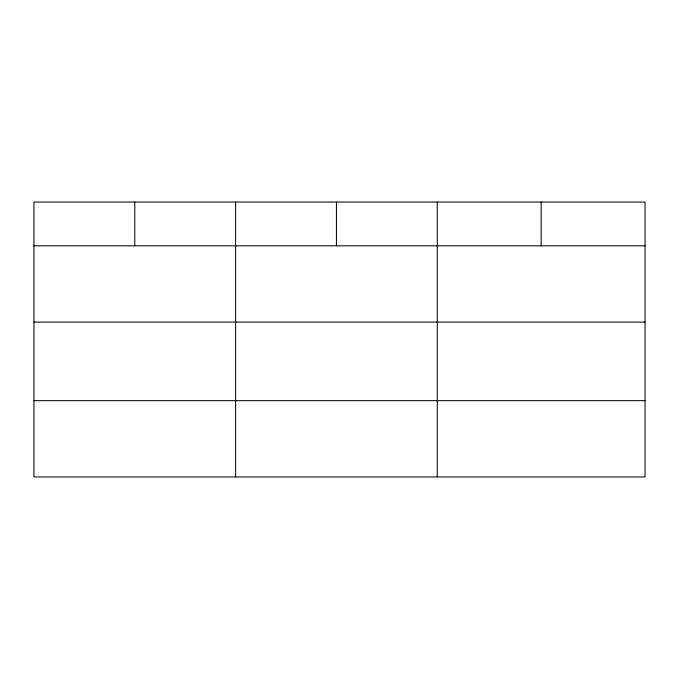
<?xml version="1.0" encoding="UTF-8"?>
<svg xmlns="http://www.w3.org/2000/svg" width="679" height="679" viewBox="0 0 679 679"><rect width="100%" height="100%" fill="white"/><g stroke="black" fill="none" stroke-linecap="round" stroke-linejoin="round"><path stroke-width="1.02" d="M645.05 322.084L645.05 202.053L33.95 202.053L33.95 476.947L645.05 476.947L645.05 322.084L33.95 322.084M33.95 245.806L645.05 245.806M33.95 400.669L645.05 400.669M541.163 202.053L541.163 245.806M437.276 202.053L437.276 476.947M336.445 202.053L336.445 245.806M235.613 202.053L235.613 476.947M134.782 202.053L134.782 245.806"/></g></svg>
